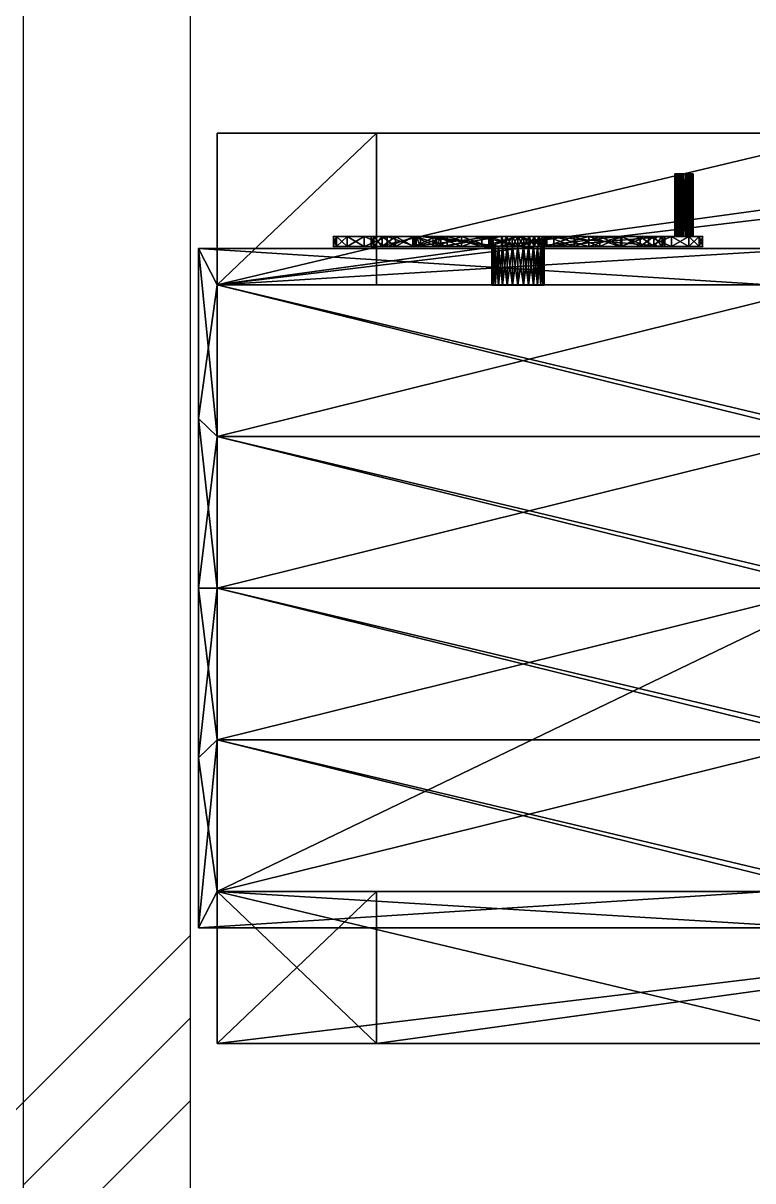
# Model space of a CAD drawing. Units: millimetres at full size, sheet at 1:50. Extents: x -9750 to 9750, y -6680 to 6675.
# Drawn here: x -3966 to -3529, y 3809 to 4502 of the extents above; entities that cross this region are included whole.
import ezdxf

# ---------------------------------------------------------------- set-up
doc = ezdxf.new("R2010")
doc.units = ezdxf.units.MM
doc.header["$LTSCALE"] = 50
doc.layers.add('0-6_壁', color=4, linetype='Continuous')
doc.layers.add('0-A_汎用オブジェクト（実装）', color=4, linetype='Continuous')

msp = doc.modelspace()

# ---------------------------------------------------------------- wipeouts: each hides what was drawn before it
msp.add_wipeout([(296.23, 5045.05), (-3865.77, 5045.05), (-3865.77, 3795.05), (-3865.77, 3795.05)])

# ---------------------------------------------------------------- next in the draw order: wipeouts: each hides what was drawn before it
msp.add_wipeout([(296.23, 5045.05), (-3865.77, 3795.05), (296.23, 3795.05), (296.23, 3795.05)])

# ---------------------------------------------------------------- next in the draw order: linework, layer by layer
at = {"layer": '0-A_汎用オブジェクト（実装）'}
for p, q in [((-3849.52, 4345.32), (-3849.52, 4436.15)), ((-3849.52, 4345.32), (-3849.52, 4436.15)), ((-3754.09, 4436.15), (-3849.52, 4436.15)), ((-3849.52, 4436.15), (-3754.09, 4436.15)), ((-3849.52, 4436.15), (-3849.52, 4345.32)), ((-3849.52, 4345.32), (-3849.52, 4436.15)), ((-3849.52, 4436.15), (-3849.52, 4345.32)), ((-3467.8, 4436.15), (-3754.09, 4436.15)), ((-3754.09, 4436.15), (-3467.8, 4436.15)), ((-3575.61, 4411.73), (-3575.19, 4411.73)), ((-3575.19, 4411.73), (-3575.61, 4411.73)), ((-3575.19, 4411.73), (-3575.61, 4411.73)), ((-3575.19, 4411.73), (-3572.19, 4411.73)), ((-3575.19, 4411.73), (-3573.99, 4411.73)), ((-3575.19, 4411.73), (-3567.93, 4411.73)), ((-3573.99, 4411.73), (-3575.19, 4411.73)), ((-3567.93, 4411.73), (-3575.19, 4411.73)), ((-3572.19, 4411.73), (-3575.19, 4411.73)), ((-3572.19, 4411.73), (-3575.19, 4411.73)), ((-3573.99, 4411.73), (-3572.19, 4411.73)), ((-3572.19, 4411.73), (-3573.99, 4411.73)), ((-3572.19, 4411.73), (-3567.93, 4411.73)), ((-3572.19, 4411.73), (-3564.92, 4411.73)), ((-3564.92, 4411.73), (-3572.19, 4411.73)), ((-3567.93, 4411.73), (-3572.19, 4411.73)), ((-3567.93, 4411.73), (-3566.12, 4411.73)), ((-3567.93, 4411.73), (-3564.92, 4411.73)), ((-3567.93, 4411.73), (-3564.92, 4411.73)), ((-3566.12, 4411.73), (-3567.93, 4411.73)), ((-3564.92, 4411.73), (-3567.93, 4411.73)), ((-3566.12, 4411.73), (-3564.92, 4411.73)), ((-3564.92, 4411.73), (-3566.12, 4411.73)), ((-3564.92, 4411.73), (-3564.5, 4411.73)), ((-3564.92, 4411.73), (-3564.5, 4411.73)), ((-3564.5, 4411.73), (-3564.92, 4411.73)), ((-3757.53, 4374.11), (-3780.18, 4374.11)), ((-3778.06, 4374.11), (-3750.86, 4374.11)), ((-3755.85, 4374.11), (-3778.06, 4374.11)), ((-3755.85, 4374.11), (-3778.06, 4374.11)), ((-3771.76, 4374.11), (-3742.74, 4374.11)), ((-3742.74, 4374.11), (-3771.76, 4374.11)), ((-3750.86, 4374.11), (-3771.76, 4374.11)), ((-3761.53, 4374.11), (-3731.79, 4374.11)), ((-3731.79, 4374.11), (-3761.53, 4374.11)), ((-3742.74, 4374.11), (-3761.53, 4374.11)), ((-3742.74, 4374.11), (-3761.53, 4374.11)), ((-3747.76, 4374.11), (-3718.44, 4374.11)), ((-3718.44, 4374.11), (-3747.76, 4374.11)), ((-3731.79, 4374.11), (-3747.76, 4374.11)), ((-3730.98, 4374.11), (-3747.76, 4374.11)), ((-3732.58, 4374.11), (-3681.94, 4374.11)), ((-3681.94, 4374.11), (-3732.58, 4374.11)), ((-3718.44, 4374.11), (-3731.79, 4374.11)), ((-3730.98, 4374.11), (-3703.21, 4374.11)), ((-3703.21, 4374.11), (-3730.98, 4374.11)), ((-3711.85, 4374.11), (-3730.98, 4374.11)), ((-3730.4, 4374.11), (-3679.27, 4374.11)), ((-3679.27, 4374.11), (-3730.4, 4374.11)), ((-3684.13, 4374.11), (-3720.47, 4374.11)), ((-3703.21, 4374.11), (-3718.44, 4374.11)), ((-3681.94, 4374.11), (-3718.28, 4374.11)), ((-3711.85, 4374.11), (-3686.68, 4374.11)), ((-3686.68, 4374.11), (-3711.85, 4374.11)), ((-3691.08, 4374.11), (-3711.85, 4374.11)), ((-3686.68, 4374.11), (-3703.21, 4374.11)), ((-3687.09, 4374.11), (-3685.76, 4374.11)), ((-3685.76, 4374.11), (-3687.09, 4374.11)), ((-3685.76, 4374.11), (-3687.09, 4374.11)), ((-3685.76, 4374.11), (-3676.23, 4374.11)), ((-3685.76, 4374.11), (-3662.74, 4374.11)), ((-3685.76, 4374.11), (-3681.94, 4374.11)), ((-3681.94, 4374.11), (-3685.76, 4374.11)), ((-3662.74, 4374.11), (-3685.76, 4374.11)), ((-3676.23, 4374.11), (-3685.76, 4374.11)), ((-3676.23, 4374.11), (-3685.76, 4374.11)), ((-3681.94, 4374.11), (-3676.23, 4374.11)), ((-3676.23, 4374.11), (-3681.94, 4374.11)), ((-3676.23, 4374.11), (-3669.48, 4374.11)), ((-3676.23, 4374.11), (-3662.74, 4374.11)), ((-3653.21, 4374.11), (-3676.23, 4374.11)), ((-3676.23, 4374.11), (-3653.21, 4374.11)), ((-3662.74, 4374.11), (-3676.23, 4374.11)), ((-3669.48, 4374.11), (-3647.89, 4374.11)), ((-3669.48, 4374.11), (-3662.74, 4374.11)), ((-3669.48, 4374.11), (-3647.89, 4374.11)), ((-3647.89, 4374.11), (-3669.48, 4374.11)), ((-3662.74, 4374.11), (-3657.02, 4374.11)), ((-3662.74, 4374.11), (-3653.21, 4374.11)), ((-3662.74, 4374.11), (-3653.21, 4374.11)), ((-3657.02, 4374.11), (-3662.74, 4374.11)), ((-3653.21, 4374.11), (-3662.74, 4374.11)), ((-3657.02, 4374.11), (-3653.21, 4374.11)), ((-3653.21, 4374.11), (-3657.02, 4374.11)), ((-3653.21, 4374.11), (-3651.87, 4374.11)), ((-3653.21, 4374.11), (-3651.87, 4374.11)), ((-3651.87, 4374.11), (-3653.21, 4374.11)), ((-3652.29, 4374.11), (-3635.76, 4374.11)), ((-3627.12, 4374.11), (-3652.29, 4374.11)), ((-3652.21, 4374.11), (-3581.44, 4374.11)), ((-3652.21, 4374.11), (-3581.44, 4374.11)), ((-3652.21, 4374.11), (-3581.44, 4374.11)), ((-3651.87, 4374.11), (-3581.44, 4374.11)), ((-3647.89, 4374.11), (-3627.12, 4374.11)), ((-3635.76, 4374.11), (-3620.52, 4374.11)), ((-3635.76, 4374.11), (-3607.98, 4374.11)), ((-3607.98, 4374.11), (-3635.76, 4374.11)), ((-3627.12, 4374.11), (-3607.98, 4374.11)), ((-3620.52, 4374.11), (-3607.18, 4374.11)), ((-3620.52, 4374.11), (-3591.2, 4374.11)), ((-3591.2, 4374.11), (-3620.52, 4374.11)), ((-3607.98, 4374.11), (-3591.2, 4374.11)), ((-3607.18, 4374.11), (-3591.2, 4374.11)), ((-3607.18, 4374.11), (-3577.44, 4374.11)), ((-3577.44, 4374.11), (-3607.18, 4374.11)), ((-3596.23, 4374.11), (-3577.44, 4374.11)), ((-3596.23, 4374.11), (-3577.44, 4374.11)), ((-3596.23, 4374.11), (-3567.21, 4374.11)), ((-3567.21, 4374.11), (-3596.23, 4374.11)), ((-3588.11, 4374.11), (-3567.21, 4374.11)), ((-3588.11, 4374.11), (-3567.21, 4374.11)), ((-3588.11, 4374.11), (-3560.91, 4374.11)), ((-3560.91, 4374.11), (-3588.11, 4374.11)), ((-3583.12, 4374.11), (-3560.91, 4374.11)), ((-3583.12, 4374.11), (-3560.91, 4374.11)), ((-3558.78, 4374.11), (-3583.12, 4374.11)), ((-3581.44, 4374.11), (-3558.78, 4374.11)), ((-3581.44, 4374.11), (-3581.44, 4368.15)), ((-3581.44, 4368.15), (-3581.44, 4374.11)), ((-3581.44, 4374.11), (-3581.44, 4368.15)), ((-3575.19, 4374.11), (-3575.61, 4374.11)), ((-3570.06, 4374.11), (-3575.61, 4374.11)), ((-3573.99, 4374.11), (-3575.61, 4374.11)), ((-3575.61, 4374.11), (-3575.19, 4374.11)), ((-3575.61, 4374.11), (-3573.99, 4374.11)), ((-3570.06, 4374.11), (-3575.61, 4374.11)), ((-3573.99, 4374.11), (-3575.19, 4374.11)), ((-3572.19, 4374.11), (-3573.99, 4374.11)), ((-3573.99, 4374.11), (-3572.19, 4374.11)), ((-3570.06, 4374.11), (-3572.19, 4374.11)), ((-3567.93, 4374.11), (-3570.06, 4374.11)), ((-3564.5, 4374.11), (-3570.06, 4374.11)), ((-3570.06, 4374.11), (-3567.93, 4374.11)), ((-3570.06, 4374.11), (-3566.12, 4374.11)), ((-3566.12, 4374.11), (-3567.93, 4374.11)), ((-3567.93, 4374.11), (-3566.12, 4374.11)), ((-3564.92, 4374.11), (-3566.12, 4374.11)), ((-3564.5, 4374.11), (-3566.12, 4374.11)), ((-3566.12, 4374.11), (-3564.5, 4374.11)), ((-3566.12, 4374.11), (-3564.92, 4374.11)), ((-3564.5, 4374.11), (-3564.92, 4374.11)), ((-3564.92, 4374.11), (-3564.5, 4374.11)), ((-3780.18, 4368.15), (-3757.53, 4368.15)), ((-3778.06, 4368.15), (-3755.85, 4368.15)), ((-3778.06, 4368.15), (-3755.85, 4368.15)), ((-3742.74, 4368.15), (-3771.76, 4368.15)), ((-3771.76, 4368.15), (-3742.74, 4368.15)), ((-3771.76, 4368.15), (-3750.86, 4368.15)), ((-3771.76, 4368.15), (-3750.86, 4368.15)), ((-3731.79, 4368.15), (-3761.53, 4368.15)), ((-3761.53, 4368.15), (-3731.79, 4368.15)), ((-3761.53, 4368.15), (-3742.74, 4368.15)), ((-3761.53, 4368.15), (-3742.74, 4368.15)), ((-3718.44, 4368.15), (-3747.76, 4368.15)), ((-3747.76, 4368.15), (-3718.44, 4368.15)), ((-3747.76, 4368.15), (-3731.79, 4368.15)), ((-3747.76, 4368.15), (-3730.98, 4368.15)), ((-3681.94, 4368.15), (-3732.58, 4368.15)), ((-3732.58, 4368.15), (-3681.94, 4368.15)), ((-3731.79, 4368.15), (-3718.44, 4368.15)), ((-3703.21, 4368.15), (-3730.98, 4368.15)), ((-3730.98, 4368.15), (-3703.21, 4368.15)), ((-3679.27, 4368.15), (-3730.4, 4368.15)), ((-3730.4, 4368.15), (-3679.27, 4368.15)), ((-3720.47, 4368.15), (-3684.13, 4368.15)), ((-3718.28, 4368.15), (-3681.94, 4368.15)), ((-3718.28, 4368.15), (-3681.94, 4368.15)), ((-3715.61, 4368.15), (-3679.27, 4368.15)), ((-3686.68, 4368.15), (-3711.85, 4368.15)), ((-3711.85, 4368.15), (-3686.68, 4368.15)), ((-3711.85, 4368.15), (-3691.08, 4368.15)), ((-3703.21, 4368.15), (-3686.68, 4368.15)), ((-3669.48, 4368.15), (-3691.08, 4368.15)), ((-3691.08, 4368.15), (-3669.48, 4368.15)), ((-3687.09, 4368.15), (-3685.14, 4368.15)), ((-3684.38, 4368.15), (-3686.76, 4368.15)), ((-3686.76, 4368.15), (-3684.38, 4368.15)), ((-3686.76, 4368.15), (-3684.99, 4368.15)), ((-3686.76, 4368.15), (-3684.99, 4368.15)), ((-3686.68, 4368.15), (-3669.48, 4368.15)), ((-3683.11, 4368.15), (-3685.76, 4368.15)), ((-3685.76, 4368.15), (-3683.11, 4368.15)), ((-3685.76, 4368.15), (-3684.38, 4368.15)), ((-3685.76, 4368.15), (-3684.13, 4368.15)), ((-3684.38, 4368.15), (-3683.11, 4368.15)), ((-3681.2, 4368.15), (-3684.13, 4368.15)), ((-3684.13, 4368.15), (-3681.2, 4368.15)), ((-3684.13, 4368.15), (-3681.94, 4368.15)), ((-3683.11, 4368.15), (-3681.2, 4368.15)), ((-3678.76, 4368.15), (-3681.94, 4368.15)), ((-3681.94, 4368.15), (-3678.76, 4368.15)), ((-3681.94, 4368.15), (-3679.27, 4368.15)), ((-3681.2, 4368.15), (-3678.76, 4368.15)), ((-3675.9, 4368.15), (-3679.27, 4368.15)), ((-3679.27, 4368.15), (-3675.9, 4368.15)), ((-3679.27, 4368.15), (-3676.23, 4368.15)), ((-3678.76, 4368.15), (-3675.9, 4368.15)), ((-3672.76, 4368.15), (-3676.23, 4368.15)), ((-3676.23, 4368.15), (-3672.76, 4368.15)), ((-3676.23, 4368.15), (-3672.92, 4368.15)), ((-3675.9, 4368.15), (-3672.76, 4368.15)), ((-3672.76, 4368.15), (-3669.48, 4368.15)), ((-3652.29, 4368.15), (-3669.48, 4368.15)), ((-3647.89, 4368.15), (-3669.48, 4368.15)), ((-3666.2, 4368.15), (-3669.48, 4368.15)), ((-3666.04, 4368.15), (-3669.48, 4368.15)), ((-3647.89, 4368.15), (-3669.48, 4368.15)), ((-3663.06, 4368.15), (-3666.2, 4368.15)), ((-3662.74, 4368.15), (-3666.2, 4368.15)), ((-3666.2, 4368.15), (-3662.74, 4368.15)), ((-3662.74, 4368.15), (-3666.04, 4368.15)), ((-3660.2, 4368.15), (-3663.06, 4368.15)), ((-3659.69, 4368.15), (-3663.06, 4368.15)), ((-3663.06, 4368.15), (-3659.69, 4368.15)), ((-3659.69, 4368.15), (-3662.74, 4368.15)), ((-3657.76, 4368.15), (-3660.2, 4368.15)), ((-3657.02, 4368.15), (-3660.2, 4368.15)), ((-3660.2, 4368.15), (-3657.02, 4368.15)), ((-3657.02, 4368.15), (-3659.69, 4368.15)), ((-3655.85, 4368.15), (-3657.76, 4368.15)), ((-3654.83, 4368.15), (-3657.76, 4368.15)), ((-3657.76, 4368.15), (-3654.83, 4368.15)), ((-3654.83, 4368.15), (-3657.02, 4368.15)), ((-3654.58, 4368.15), (-3655.85, 4368.15)), ((-3653.21, 4368.15), (-3655.85, 4368.15)), ((-3655.85, 4368.15), (-3653.21, 4368.15)), ((-3653.21, 4368.15), (-3654.83, 4368.15)), ((-3653.21, 4368.15), (-3654.58, 4368.15)), ((-3652.21, 4368.15), (-3654.58, 4368.15)), ((-3654.58, 4368.15), (-3652.21, 4368.15)), ((-3652.21, 4368.15), (-3653.97, 4368.15)), ((-3651.87, 4368.15), (-3653.97, 4368.15)), ((-3653.97, 4368.15), (-3651.87, 4368.15)), ((-3651.87, 4368.15), (-3653.83, 4368.15)), ((-3635.76, 4368.15), (-3652.29, 4368.15)), ((-3627.12, 4368.15), (-3652.29, 4368.15)), ((-3652.29, 4368.15), (-3627.12, 4368.15)), ((-3581.44, 4368.15), (-3652.21, 4368.15)), ((-3581.44, 4368.15), (-3652.21, 4368.15)), ((-3652.21, 4368.15), (-3581.44, 4368.15)), ((-3627.12, 4368.15), (-3647.89, 4368.15)), ((-3620.52, 4368.15), (-3635.76, 4368.15)), ((-3607.98, 4368.15), (-3635.76, 4368.15)), ((-3635.76, 4368.15), (-3607.98, 4368.15)), ((-3607.98, 4368.15), (-3627.12, 4368.15)), ((-3607.18, 4368.15), (-3620.52, 4368.15)), ((-3591.2, 4368.15), (-3620.52, 4368.15)), ((-3620.52, 4368.15), (-3591.2, 4368.15)), ((-3591.2, 4368.15), (-3607.98, 4368.15)), ((-3591.2, 4368.15), (-3607.18, 4368.15)), ((-3577.44, 4368.15), (-3607.18, 4368.15)), ((-3607.18, 4368.15), (-3577.44, 4368.15)), ((-3577.44, 4368.15), (-3596.23, 4368.15)), ((-3577.44, 4368.15), (-3596.23, 4368.15)), ((-3567.21, 4368.15), (-3596.23, 4368.15)), ((-3596.23, 4368.15), (-3567.21, 4368.15)), ((-3567.21, 4368.15), (-3588.11, 4368.15)), ((-3567.21, 4368.15), (-3588.11, 4368.15)), ((-3560.91, 4368.15), (-3588.11, 4368.15)), ((-3588.11, 4368.15), (-3560.91, 4368.15)), ((-3560.91, 4368.15), (-3583.12, 4368.15)), ((-3560.91, 4368.15), (-3583.12, 4368.15)), ((-3583.12, 4368.15), (-3558.78, 4368.15)), ((-3558.78, 4368.15), (-3581.44, 4368.15)), ((-3754.09, 4345.32), (-3849.52, 4345.32)), ((-3849.52, 4345.32), (-3095.29, 4345.32)), ((-3849.52, 4345.32), (-3095.29, 4345.32)), ((-3849.52, 4345.32), (-3095.29, 4345.32)), ((-3849.52, 4345.32), (-3095.29, 4345.32)), ((-3849.52, 4345.32), (-3519.4, 4345.32)), ((-3519.4, 4345.32), (-3849.52, 4345.32)), ((-3519.4, 4345.32), (-3849.52, 4345.32)), ((-3849.52, 4345.32), (-3095.29, 4345.32)), ((-3849.52, 4345.32), (-3095.29, 4345.32)), ((-3849.52, 3981.99), (-3849.52, 4345.32)), ((-3849.52, 3981.99), (-3849.52, 4345.32)), ((-3684.38, 4345.06), (-3685.14, 4345.06)), ((-3681.2, 4345.06), (-3685.14, 4345.06)), ((-3685.14, 4345.06), (-3684.38, 4345.06)), ((-3685.14, 4345.06), (-3681.2, 4345.06)), ((-3685.14, 4345.06), (-3669.48, 4345.06)), ((-3669.48, 4345.06), (-3685.14, 4345.06)), ((-3681.2, 4345.06), (-3684.38, 4345.06)), ((-3684.38, 4345.06), (-3681.2, 4345.06)), ((-3675.9, 4345.06), (-3681.2, 4345.06)), ((-3669.48, 4345.06), (-3681.2, 4345.06)), ((-3681.2, 4345.06), (-3675.9, 4345.06)), ((-3681.2, 4345.06), (-3669.48, 4345.06)), ((-3669.48, 4345.06), (-3675.9, 4345.06)), ((-3663.06, 4345.06), (-3669.48, 4345.06)), ((-3657.76, 4345.06), (-3669.48, 4345.06)), ((-3669.48, 4345.06), (-3653.83, 4345.06)), ((-3669.48, 4345.06), (-3663.06, 4345.06)), ((-3669.48, 4345.06), (-3657.76, 4345.06)), ((-3657.76, 4345.06), (-3663.06, 4345.06)), ((-3663.06, 4345.06), (-3657.76, 4345.06)), ((-3654.58, 4345.06), (-3657.76, 4345.06)), ((-3653.83, 4345.06), (-3657.76, 4345.06)), ((-3657.76, 4345.06), (-3654.58, 4345.06)), ((-3657.76, 4345.06), (-3653.83, 4345.06)), ((-3653.83, 4345.06), (-3654.58, 4345.06)), ((-3654.58, 4345.06), (-3653.83, 4345.06)), ((-3860.77, 4163.65), (-3860.77, 4061.99)), ((-3860.77, 4061.99), (-3860.77, 4163.65)), ((-3849.52, 4072.82), (-3849.52, 4163.65)), ((-3849.52, 4163.65), (-3849.52, 4072.82)), ((-3849.52, 4072.82), (-3849.52, 4163.65)), ((-3849.52, 4163.65), (-3849.52, 4072.82)), ((-3849.52, 4072.82), (-3849.52, 3981.99)), ((-3849.52, 3891.15), (-3849.52, 3981.99)), ((-3849.52, 3981.99), (-3849.52, 3891.15)), ((-3849.52, 3981.99), (-3754.09, 3981.99)), ((-3095.29, 3981.99), (-3849.52, 3981.99)), ((-3849.52, 3891.15), (-3849.52, 3981.99)), ((-3849.52, 3981.99), (-3095.29, 3981.99)), ((-3849.52, 3981.99), (-3849.52, 3891.15)), ((-3095.29, 3981.99), (-3849.52, 3981.99)), ((-3095.29, 3981.99), (-3849.52, 3981.99)), ((-3849.52, 3981.99), (-3519.4, 3981.99)), ((-3519.4, 3981.99), (-3849.52, 3981.99)), ((-3519.4, 3981.99), (-3849.52, 3981.99)), ((-3849.52, 3981.99), (-3519.4, 3981.99)), ((-3095.29, 3981.99), (-3849.52, 3981.99)), ((-3095.29, 3981.99), (-3849.52, 3981.99)), ((-3849.52, 3981.99), (-3095.29, 3981.99)), ((-3754.09, 3981.99), (-3754.09, 3891.15))]:
    msp.add_line(p, q, dxfattribs=at)
for points in [[(-3754.09, 4436.15), (-3849.52, 4436.15), (-3849.52, 4345.32)], [(-3754.09, 4436.15), (-3849.52, 4345.32), (-3754.09, 4345.32)], [(-3467.8, 4436.15), (-3849.52, 4345.32), (-3095.29, 4345.32)], [(-3849.52, 4345.32), (-3095.29, 4436.15), (-3188.42, 4436.15)], [(-3849.52, 4345.32), (-3095.29, 4345.32), (-3095.29, 4436.15)], [(-3849.52, 4345.32), (-3188.42, 4436.15), (-3467.8, 4436.15)], [(-3754.09, 4436.15), (-3849.52, 4436.15), (-3849.52, 4345.32)], [(-3467.8, 4436.15), (-3754.09, 4436.15), (-3849.52, 4345.32)], [(-3575.51, 4374.11), (-3575.61, 4411.73), (-3575.61, 4374.11)], [(-3575.51, 4374.11), (-3575.51, 4411.73), (-3575.61, 4411.73)], [(-3575.61, 4374.11), (-3575.51, 4374.11), (-3575.51, 4411.73)], [(-3575.61, 4374.11), (-3575.51, 4411.73), (-3575.61, 4411.73)], [(-3575.19, 4374.11), (-3575.51, 4411.73), (-3575.51, 4374.11)], [(-3575.19, 4374.11), (-3575.19, 4411.73), (-3575.51, 4411.73)], [(-3575.51, 4374.11), (-3575.19, 4374.11), (-3575.19, 4411.73), (-3575.51, 4374.11), (-3575.19, 4411.73), (-3575.51, 4411.73)], [(-3574.68, 4374.11), (-3575.19, 4411.73), (-3575.19, 4374.11)], [(-3574.68, 4374.11), (-3574.68, 4411.73), (-3575.19, 4411.73)], [(-3575.19, 4374.11), (-3574.68, 4411.73), (-3575.19, 4411.73)], [(-3575.19, 4374.11), (-3574.68, 4374.11), (-3574.68, 4411.73)], [(-3573.99, 4374.11), (-3573.99, 4411.73), (-3574.68, 4411.73), (-3573.99, 4374.11), (-3574.68, 4411.73), (-3574.68, 4374.11)], [(-3574.68, 4374.11), (-3573.99, 4411.73), (-3574.68, 4411.73)], [(-3574.68, 4374.11), (-3573.99, 4374.11), (-3573.99, 4411.73)], [(-3573.15, 4374.11), (-3573.99, 4411.73), (-3573.99, 4374.11)], [(-3573.15, 4374.11), (-3573.15, 4411.73), (-3573.99, 4411.73)], [(-3572.19, 4374.11), (-3573.15, 4411.73), (-3573.15, 4374.11)], [(-3572.19, 4374.11), (-3572.19, 4411.73), (-3573.15, 4411.73)], [(-3573.15, 4374.11), (-3572.19, 4411.73), (-3573.15, 4411.73)], [(-3573.15, 4374.11), (-3572.19, 4374.11), (-3572.19, 4411.73)], [(-3571.14, 4374.11), (-3572.19, 4411.73), (-3572.19, 4374.11)], [(-3571.14, 4374.11), (-3571.14, 4411.73), (-3572.19, 4411.73)], [(-3572.19, 4374.11), (-3571.14, 4411.73), (-3572.19, 4411.73)], [(-3572.19, 4374.11), (-3571.14, 4374.11), (-3571.14, 4411.73)], [(-3570.06, 4374.11), (-3570.06, 4411.73), (-3571.14, 4411.73)], [(-3570.06, 4374.11), (-3571.14, 4411.73), (-3571.14, 4374.11)], [(-3571.14, 4374.11), (-3570.06, 4411.73), (-3571.14, 4411.73), (-3571.14, 4374.11), (-3570.06, 4374.11), (-3570.06, 4411.73)], [(-3568.97, 4374.11), (-3570.06, 4411.73), (-3570.06, 4374.11)], [(-3568.97, 4374.11), (-3568.97, 4411.73), (-3570.06, 4411.73)], [(-3570.06, 4374.11), (-3568.97, 4411.73), (-3570.06, 4411.73)], [(-3567.93, 4374.11), (-3568.97, 4411.73), (-3568.97, 4374.11)], [(-3567.93, 4374.11), (-3567.93, 4411.73), (-3568.97, 4411.73)], [(-3568.97, 4374.11), (-3567.93, 4411.73), (-3568.97, 4411.73), (-3568.97, 4374.11), (-3567.93, 4374.11), (-3567.93, 4411.73)], [(-3566.97, 4374.11), (-3566.97, 4411.73), (-3567.93, 4411.73)], [(-3566.97, 4374.11), (-3567.93, 4411.73), (-3567.93, 4374.11)], [(-3567.93, 4374.11), (-3566.97, 4411.73), (-3567.93, 4411.73)], [(-3567.93, 4374.11), (-3566.97, 4374.11), (-3566.97, 4411.73)], [(-3566.12, 4374.11), (-3566.12, 4411.73), (-3566.97, 4411.73)], [(-3566.12, 4374.11), (-3566.97, 4411.73), (-3566.97, 4374.11)], [(-3566.97, 4374.11), (-3566.12, 4374.11), (-3566.12, 4411.73), (-3566.97, 4374.11), (-3566.12, 4411.73), (-3566.97, 4411.73)], [(-3565.43, 4374.11), (-3566.12, 4411.73), (-3566.12, 4374.11)], [(-3565.43, 4374.11), (-3565.43, 4411.73), (-3566.12, 4411.73)], [(-3566.12, 4374.11), (-3565.43, 4374.11), (-3565.43, 4411.73)], [(-3566.12, 4374.11), (-3565.43, 4411.73), (-3566.12, 4411.73)], [(-3564.92, 4374.11), (-3565.43, 4411.73), (-3565.43, 4374.11)], [(-3564.92, 4374.11), (-3564.92, 4411.73), (-3565.43, 4411.73)], [(-3565.43, 4374.11), (-3564.92, 4374.11), (-3564.92, 4411.73)], [(-3565.43, 4374.11), (-3564.92, 4411.73), (-3565.43, 4411.73)], [(-3564.61, 4374.11), (-3564.92, 4411.73), (-3564.92, 4374.11)], [(-3564.61, 4374.11), (-3564.61, 4411.73), (-3564.92, 4411.73)], [(-3564.92, 4374.11), (-3564.61, 4374.11), (-3564.61, 4411.73), (-3564.92, 4374.11), (-3564.61, 4411.73), (-3564.92, 4411.73)], [(-3564.5, 4374.11), (-3564.5, 4411.73), (-3564.61, 4411.73)], [(-3564.5, 4374.11), (-3564.61, 4411.73), (-3564.61, 4374.11)], [(-3564.61, 4374.11), (-3564.5, 4374.11), (-3564.5, 4411.73)], [(-3564.61, 4374.11), (-3564.5, 4411.73), (-3564.61, 4411.73)], [(-3780.18, 4374.11), (-3778.06, 4368.15), (-3778.06, 4374.11)], [(-3780.18, 4374.11), (-3780.18, 4368.15), (-3778.06, 4368.15)], [(-3778.06, 4374.11), (-3780.18, 4374.11), (-3780.18, 4368.15)], [(-3778.06, 4374.11), (-3780.18, 4368.15), (-3778.06, 4368.15)], [(-3778.06, 4374.11), (-3771.76, 4368.15), (-3771.76, 4374.11)], [(-3778.06, 4374.11), (-3778.06, 4368.15), (-3771.76, 4368.15)], [(-3750.86, 4374.11), (-3778.06, 4374.11), (-3755.85, 4374.11), (-3750.86, 4374.11), (-3755.85, 4374.11), (-3755.85, 4368.15)], [(-3771.76, 4374.11), (-3761.53, 4368.15), (-3761.53, 4374.11)], [(-3771.76, 4374.11), (-3771.76, 4368.15), (-3761.53, 4368.15)], [(-3761.53, 4374.11), (-3771.76, 4374.11), (-3771.76, 4368.15)], [(-3761.53, 4374.11), (-3771.76, 4368.15), (-3761.53, 4368.15)], [(-3761.53, 4374.11), (-3761.53, 4368.15), (-3747.76, 4368.15)], [(-3761.53, 4374.11), (-3747.76, 4368.15), (-3747.76, 4374.11)], [(-3747.76, 4374.11), (-3761.53, 4368.15), (-3747.76, 4368.15)], [(-3747.76, 4374.11), (-3761.53, 4374.11), (-3761.53, 4368.15)], [(-3755.85, 4374.11), (-3757.53, 4374.11), (-3757.53, 4368.15)], [(-3755.85, 4374.11), (-3757.53, 4368.15), (-3755.85, 4368.15)], [(-3757.53, 4374.11), (-3755.85, 4368.15), (-3755.85, 4374.11)], [(-3757.53, 4374.11), (-3757.53, 4368.15), (-3755.85, 4368.15)], [(-3750.86, 4374.11), (-3755.85, 4368.15), (-3750.86, 4368.15)], [(-3755.85, 4374.11), (-3755.85, 4368.15), (-3750.86, 4368.15), (-3755.85, 4374.11), (-3750.86, 4368.15), (-3750.86, 4374.11)], [(-3742.74, 4374.11), (-3750.86, 4368.15), (-3742.74, 4368.15)], [(-3742.74, 4374.11), (-3750.86, 4374.11), (-3750.86, 4368.15)], [(-3750.86, 4374.11), (-3742.74, 4368.15), (-3742.74, 4374.11), (-3750.86, 4374.11), (-3750.86, 4368.15), (-3742.74, 4368.15)], [(-3747.76, 4374.11), (-3730.98, 4368.15), (-3730.98, 4374.11)], [(-3747.76, 4374.11), (-3747.76, 4368.15), (-3730.98, 4368.15)], [(-3730.98, 4374.11), (-3747.76, 4368.15), (-3730.98, 4368.15)], [(-3730.98, 4374.11), (-3747.76, 4374.11), (-3747.76, 4368.15)], [(-3731.79, 4374.11), (-3742.74, 4368.15), (-3731.79, 4368.15)], [(-3731.79, 4374.11), (-3742.74, 4374.11), (-3742.74, 4368.15)], [(-3742.74, 4374.11), (-3742.74, 4368.15), (-3731.79, 4368.15)], [(-3742.74, 4374.11), (-3731.79, 4368.15), (-3731.79, 4374.11)], [(-3732.58, 4374.11), (-3730.4, 4368.15), (-3730.4, 4374.11)], [(-3732.58, 4374.11), (-3732.58, 4368.15), (-3730.4, 4368.15)], [(-3684.13, 4374.11), (-3732.58, 4368.15), (-3684.13, 4368.15)], [(-3684.13, 4374.11), (-3732.58, 4374.11), (-3732.58, 4368.15)], [(-3718.44, 4374.11), (-3731.79, 4368.15), (-3718.44, 4368.15)], [(-3718.44, 4374.11), (-3731.79, 4374.11), (-3731.79, 4368.15)], [(-3731.79, 4374.11), (-3718.44, 4368.15), (-3718.44, 4374.11)], [(-3731.79, 4374.11), (-3731.79, 4368.15), (-3718.44, 4368.15)], [(-3730.98, 4374.11), (-3730.98, 4368.15), (-3711.85, 4368.15)], [(-3730.98, 4374.11), (-3711.85, 4368.15), (-3711.85, 4374.11)], [(-3711.85, 4374.11), (-3730.98, 4374.11), (-3730.98, 4368.15)], [(-3711.85, 4374.11), (-3730.98, 4368.15), (-3711.85, 4368.15)], [(-3730.4, 4374.11), (-3730.4, 4368.15), (-3727.73, 4368.15), (-3730.4, 4374.11), (-3727.73, 4368.15), (-3727.73, 4374.11)], [(-3727.73, 4374.11), (-3679.27, 4368.15), (-3679.27, 4374.11)], [(-3727.73, 4374.11), (-3727.73, 4368.15), (-3679.27, 4368.15)], [(-3720.47, 4374.11), (-3684.13, 4368.15), (-3684.13, 4374.11)], [(-3720.47, 4374.11), (-3720.47, 4368.15), (-3684.13, 4368.15)], [(-3718.28, 4374.11), (-3720.47, 4374.11), (-3720.47, 4368.15)], [(-3703.21, 4374.11), (-3718.44, 4374.11), (-3718.44, 4368.15)], [(-3703.21, 4374.11), (-3718.44, 4368.15), (-3703.21, 4368.15)], [(-3718.44, 4374.11), (-3703.21, 4368.15), (-3703.21, 4374.11)], [(-3718.44, 4374.11), (-3718.44, 4368.15), (-3703.21, 4368.15)], [(-3679.27, 4374.11), (-3715.61, 4368.15), (-3679.27, 4368.15)], [(-3711.85, 4374.11), (-3711.85, 4368.15), (-3691.08, 4368.15)], [(-3711.85, 4374.11), (-3691.08, 4368.15), (-3691.08, 4374.11)], [(-3691.08, 4374.11), (-3711.85, 4374.11), (-3711.85, 4368.15)], [(-3691.08, 4374.11), (-3711.85, 4368.15), (-3691.08, 4368.15)], [(-3686.68, 4374.11), (-3703.21, 4374.11), (-3703.21, 4368.15), (-3686.68, 4374.11), (-3703.21, 4368.15), (-3686.68, 4368.15)], [(-3703.21, 4374.11), (-3703.21, 4368.15), (-3686.68, 4368.15), (-3703.21, 4374.11), (-3686.68, 4368.15), (-3686.68, 4374.11)], [(-3691.08, 4374.11), (-3669.48, 4368.15), (-3669.48, 4374.11)], [(-3691.08, 4374.11), (-3691.08, 4368.15), (-3669.48, 4368.15)], [(-3669.48, 4374.11), (-3691.08, 4374.11), (-3691.08, 4368.15)], [(-3669.48, 4374.11), (-3691.08, 4368.15), (-3669.48, 4368.15)], [(-3687.09, 4374.11), (-3687.09, 4368.15), (-3686.76, 4368.15), (-3687.09, 4374.11), (-3686.76, 4368.15), (-3686.76, 4374.11)], [(-3686.76, 4374.11), (-3687.09, 4368.15), (-3686.76, 4368.15)], [(-3686.76, 4374.11), (-3687.09, 4374.11), (-3687.09, 4368.15)], [(-3686.76, 4374.11), (-3685.76, 4368.15), (-3685.76, 4374.11)], [(-3686.76, 4374.11), (-3686.76, 4368.15), (-3685.76, 4368.15)], [(-3685.76, 4374.11), (-3686.76, 4374.11), (-3686.76, 4368.15)], [(-3685.76, 4374.11), (-3686.76, 4368.15), (-3685.76, 4368.15)], [(-3669.48, 4374.11), (-3686.68, 4374.11), (-3686.68, 4368.15)], [(-3686.68, 4374.11), (-3686.68, 4368.15), (-3669.48, 4368.15), (-3686.68, 4374.11), (-3669.48, 4368.15), (-3669.48, 4374.11)], [(-3685.76, 4374.11), (-3685.76, 4368.15), (-3684.13, 4368.15)], [(-3685.76, 4374.11), (-3684.13, 4368.15), (-3684.13, 4374.11)], [(-3684.13, 4374.11), (-3685.76, 4368.15), (-3684.13, 4368.15)], [(-3684.13, 4374.11), (-3685.76, 4374.11), (-3685.76, 4368.15)], [(-3679.27, 4374.11), (-3679.27, 4368.15), (-3676.23, 4368.15)], [(-3679.27, 4374.11), (-3676.23, 4368.15), (-3676.23, 4374.11)], [(-3676.23, 4374.11), (-3679.27, 4374.11), (-3679.27, 4368.15), (-3676.23, 4374.11), (-3679.27, 4368.15), (-3676.23, 4368.15)], [(-3676.23, 4374.11), (-3676.23, 4368.15), (-3672.92, 4368.15)], [(-3676.23, 4374.11), (-3672.92, 4368.15), (-3672.92, 4374.11)], [(-3672.92, 4374.11), (-3676.23, 4374.11), (-3676.23, 4368.15)], [(-3672.92, 4374.11), (-3676.23, 4368.15), (-3672.92, 4368.15)], [(-3672.92, 4374.11), (-3672.92, 4368.15), (-3669.48, 4368.15), (-3672.92, 4374.11), (-3669.48, 4368.15), (-3669.48, 4374.11)], [(-3669.48, 4374.11), (-3669.48, 4368.15), (-3647.89, 4368.15), (-3669.48, 4374.11), (-3647.89, 4368.15), (-3647.89, 4374.11)], [(-3652.29, 4374.11), (-3669.48, 4374.11), (-3669.48, 4368.15)], [(-3652.29, 4374.11), (-3669.48, 4368.15), (-3652.29, 4368.15)], [(-3669.48, 4374.11), (-3666.04, 4368.15), (-3666.04, 4374.11)], [(-3669.48, 4374.11), (-3669.48, 4368.15), (-3666.04, 4368.15)], [(-3666.04, 4374.11), (-3669.48, 4374.11), (-3669.48, 4368.15)], [(-3666.04, 4374.11), (-3669.48, 4368.15), (-3666.04, 4368.15)], [(-3669.48, 4374.11), (-3669.48, 4368.15), (-3652.29, 4368.15)], [(-3669.48, 4374.11), (-3652.29, 4368.15), (-3652.29, 4374.11)], [(-3647.89, 4374.11), (-3669.48, 4374.11), (-3669.48, 4368.15), (-3647.89, 4374.11), (-3669.48, 4368.15), (-3647.89, 4368.15)], [(-3666.04, 4374.11), (-3666.04, 4368.15), (-3662.74, 4368.15)], [(-3666.04, 4374.11), (-3662.74, 4368.15), (-3662.74, 4374.11)], [(-3662.74, 4374.11), (-3666.04, 4374.11), (-3666.04, 4368.15)], [(-3662.74, 4374.11), (-3666.04, 4368.15), (-3662.74, 4368.15)], [(-3662.74, 4374.11), (-3659.69, 4368.15), (-3659.69, 4374.11)], [(-3662.74, 4374.11), (-3662.74, 4368.15), (-3659.69, 4368.15)], [(-3659.69, 4374.11), (-3662.74, 4368.15), (-3659.69, 4368.15)], [(-3659.69, 4374.11), (-3662.74, 4374.11), (-3662.74, 4368.15)], [(-3659.69, 4374.11), (-3659.69, 4368.15), (-3657.02, 4368.15)], [(-3659.69, 4374.11), (-3657.02, 4368.15), (-3657.02, 4374.11)], [(-3657.02, 4374.11), (-3659.69, 4368.15), (-3657.02, 4368.15)], [(-3657.02, 4374.11), (-3659.69, 4374.11), (-3659.69, 4368.15)], [(-3657.02, 4374.11), (-3654.83, 4368.15), (-3654.83, 4374.11)], [(-3657.02, 4374.11), (-3657.02, 4368.15), (-3654.83, 4368.15)], [(-3654.83, 4374.11), (-3657.02, 4368.15), (-3654.83, 4368.15)], [(-3654.83, 4374.11), (-3657.02, 4374.11), (-3657.02, 4368.15)], [(-3654.83, 4374.11), (-3654.83, 4368.15), (-3653.21, 4368.15)], [(-3654.83, 4374.11), (-3653.21, 4368.15), (-3653.21, 4374.11)], [(-3653.21, 4374.11), (-3654.83, 4374.11), (-3654.83, 4368.15)], [(-3653.21, 4374.11), (-3654.83, 4368.15), (-3653.21, 4368.15)], [(-3653.21, 4374.11), (-3653.21, 4368.15), (-3652.21, 4368.15), (-3653.21, 4374.11), (-3652.21, 4368.15), (-3652.21, 4374.11)], [(-3652.21, 4374.11), (-3653.21, 4368.15), (-3652.21, 4368.15)], [(-3652.21, 4374.11), (-3653.21, 4374.11), (-3653.21, 4368.15)], [(-3635.76, 4374.11), (-3652.29, 4374.11), (-3652.29, 4368.15)], [(-3635.76, 4374.11), (-3652.29, 4368.15), (-3635.76, 4368.15)], [(-3652.29, 4374.11), (-3635.76, 4368.15), (-3635.76, 4374.11)], [(-3652.29, 4374.11), (-3652.29, 4368.15), (-3635.76, 4368.15)], [(-3652.21, 4374.11), (-3581.44, 4368.15), (-3581.44, 4374.11), (-3652.21, 4374.11), (-3652.21, 4368.15), (-3581.44, 4368.15)], [(-3581.44, 4374.11), (-3652.21, 4374.11), (-3652.21, 4368.15)], [(-3581.44, 4374.11), (-3652.21, 4368.15), (-3581.44, 4368.15)], [(-3647.89, 4374.11), (-3647.89, 4368.15), (-3627.12, 4368.15)], [(-3647.89, 4374.11), (-3627.12, 4368.15), (-3627.12, 4374.11)], [(-3627.12, 4374.11), (-3647.89, 4368.15), (-3627.12, 4368.15)], [(-3620.52, 4374.11), (-3635.76, 4374.11), (-3635.76, 4368.15)], [(-3620.52, 4374.11), (-3635.76, 4368.15), (-3620.52, 4368.15)], [(-3635.76, 4374.11), (-3620.52, 4368.15), (-3620.52, 4374.11)], [(-3635.76, 4374.11), (-3635.76, 4368.15), (-3620.52, 4368.15)], [(-3627.12, 4374.11), (-3607.98, 4368.15), (-3607.98, 4374.11)], [(-3627.12, 4374.11), (-3627.12, 4368.15), (-3607.98, 4368.15)], [(-3607.98, 4374.11), (-3627.12, 4374.11), (-3627.12, 4368.15)], [(-3607.98, 4374.11), (-3627.12, 4368.15), (-3607.98, 4368.15)], [(-3607.18, 4374.11), (-3620.52, 4368.15), (-3607.18, 4368.15)], [(-3607.18, 4374.11), (-3620.52, 4374.11), (-3620.52, 4368.15)], [(-3620.52, 4374.11), (-3607.18, 4368.15), (-3607.18, 4374.11)], [(-3620.52, 4374.11), (-3620.52, 4368.15), (-3607.18, 4368.15)], [(-3607.98, 4374.11), (-3591.2, 4368.15), (-3591.2, 4374.11), (-3607.98, 4374.11), (-3607.98, 4368.15), (-3591.2, 4368.15)], [(-3591.2, 4374.11), (-3607.98, 4374.11), (-3607.98, 4368.15)], [(-3591.2, 4374.11), (-3607.98, 4368.15), (-3591.2, 4368.15)], [(-3596.23, 4374.11), (-3607.18, 4374.11), (-3607.18, 4368.15)], [(-3596.23, 4374.11), (-3607.18, 4368.15), (-3596.23, 4368.15)], [(-3607.18, 4374.11), (-3607.18, 4368.15), (-3596.23, 4368.15)], [(-3607.18, 4374.11), (-3596.23, 4368.15), (-3596.23, 4374.11)], [(-3588.11, 4374.11), (-3596.23, 4368.15), (-3588.11, 4368.15)], [(-3588.11, 4374.11), (-3596.23, 4374.11), (-3596.23, 4368.15)], [(-3596.23, 4374.11), (-3588.11, 4368.15), (-3588.11, 4374.11)], [(-3596.23, 4374.11), (-3596.23, 4368.15), (-3588.11, 4368.15)], [(-3591.2, 4374.11), (-3577.44, 4368.15), (-3577.44, 4374.11)], [(-3591.2, 4374.11), (-3591.2, 4368.15), (-3577.44, 4368.15)], [(-3577.44, 4374.11), (-3591.2, 4368.15), (-3577.44, 4368.15)], [(-3577.44, 4374.11), (-3591.2, 4374.11), (-3591.2, 4368.15)], [(-3583.12, 4374.11), (-3588.11, 4368.15), (-3583.12, 4368.15)], [(-3583.12, 4374.11), (-3588.11, 4374.11), (-3588.11, 4368.15)], [(-3588.11, 4374.11), (-3583.12, 4368.15), (-3583.12, 4374.11)], [(-3588.11, 4374.11), (-3588.11, 4368.15), (-3583.12, 4368.15)], [(-3581.44, 4374.11), (-3583.12, 4374.11), (-3583.12, 4368.15)], [(-3581.44, 4374.11), (-3583.12, 4368.15), (-3581.44, 4368.15)], [(-3583.12, 4374.11), (-3558.78, 4374.11), (-3581.44, 4374.11)], [(-3583.12, 4374.11), (-3581.44, 4368.15), (-3581.44, 4374.11)], [(-3583.12, 4374.11), (-3583.12, 4368.15), (-3581.44, 4368.15)], [(-3577.44, 4374.11), (-3567.21, 4368.15), (-3567.21, 4374.11)], [(-3577.44, 4374.11), (-3577.44, 4368.15), (-3567.21, 4368.15)], [(-3567.21, 4374.11), (-3577.44, 4374.11), (-3577.44, 4368.15)], [(-3567.21, 4374.11), (-3577.44, 4368.15), (-3567.21, 4368.15)], [(-3567.21, 4374.11), (-3560.91, 4368.15), (-3560.91, 4374.11)], [(-3567.21, 4374.11), (-3567.21, 4368.15), (-3560.91, 4368.15)], [(-3560.91, 4374.11), (-3567.21, 4368.15), (-3560.91, 4368.15)], [(-3560.91, 4374.11), (-3567.21, 4374.11), (-3567.21, 4368.15)], [(-3560.91, 4374.11), (-3560.91, 4368.15), (-3558.78, 4368.15)], [(-3560.91, 4374.11), (-3558.78, 4368.15), (-3558.78, 4374.11)], [(-3558.78, 4374.11), (-3560.91, 4374.11), (-3560.91, 4368.15)], [(-3558.78, 4374.11), (-3560.91, 4368.15), (-3558.78, 4368.15)], [(-3849.52, 4345.32), (-3860.77, 4366.98), (-3860.77, 4265.32)], [(-3519.4, 4345.32), (-3491.29, 4366.98), (-3860.77, 4366.98), (-3519.4, 4345.32), (-3860.77, 4366.98), (-3849.52, 4345.32)], [(-3849.52, 4345.32), (-3860.77, 4366.98), (-3860.77, 4265.32)], [(-3849.52, 4254.49), (-3860.77, 4366.98), (-3860.77, 4265.32)], [(-3849.52, 4254.49), (-3849.52, 4345.32), (-3860.77, 4366.98)], [(-3849.52, 4345.32), (-3491.29, 4366.98), (-3860.77, 4366.98)], [(-3849.52, 4345.32), (-3519.4, 4345.32), (-3491.29, 4366.98)], [(-3750.86, 4368.15), (-3771.76, 4368.15), (-3778.06, 4368.15)], [(-3750.86, 4368.15), (-3778.06, 4368.15), (-3755.85, 4368.15)], [(-3718.44, 4368.15), (-3711.85, 4368.15), (-3730.98, 4368.15)], [(-3718.44, 4368.15), (-3703.21, 4368.15), (-3711.85, 4368.15)], [(-3685.14, 4368.15), (-3684.99, 4345.06), (-3684.99, 4368.15), (-3685.14, 4368.15), (-3685.14, 4345.06), (-3684.99, 4345.06)], [(-3684.99, 4368.15), (-3685.14, 4368.15), (-3685.14, 4345.06)], [(-3684.99, 4368.15), (-3685.14, 4345.06), (-3684.99, 4345.06)], [(-3684.99, 4368.15), (-3684.38, 4345.06), (-3684.38, 4368.15)], [(-3684.99, 4368.15), (-3684.99, 4345.06), (-3684.38, 4345.06)], [(-3684.38, 4368.15), (-3684.99, 4345.06), (-3684.38, 4345.06)], [(-3684.38, 4368.15), (-3684.99, 4368.15), (-3684.99, 4345.06)], [(-3684.38, 4368.15), (-3683.11, 4345.06), (-3683.11, 4368.15)], [(-3684.38, 4368.15), (-3684.38, 4345.06), (-3683.11, 4345.06)], [(-3683.11, 4368.15), (-3684.38, 4368.15), (-3684.38, 4345.06)], [(-3683.11, 4368.15), (-3684.38, 4345.06), (-3683.11, 4345.06)], [(-3683.11, 4368.15), (-3683.11, 4345.06), (-3681.2, 4345.06)], [(-3683.11, 4368.15), (-3681.2, 4345.06), (-3681.2, 4368.15)], [(-3681.2, 4368.15), (-3683.11, 4345.06), (-3681.2, 4345.06)], [(-3681.2, 4368.15), (-3683.11, 4368.15), (-3683.11, 4345.06)], [(-3681.2, 4368.15), (-3678.76, 4345.06), (-3678.76, 4368.15)], [(-3681.2, 4368.15), (-3681.2, 4345.06), (-3678.76, 4345.06)], [(-3678.76, 4368.15), (-3681.2, 4345.06), (-3678.76, 4345.06)], [(-3678.76, 4368.15), (-3681.2, 4368.15), (-3681.2, 4345.06)], [(-3678.76, 4368.15), (-3675.9, 4345.06), (-3675.9, 4368.15)], [(-3678.76, 4368.15), (-3678.76, 4345.06), (-3675.9, 4345.06)], [(-3675.9, 4368.15), (-3678.76, 4368.15), (-3678.76, 4345.06)], [(-3675.9, 4368.15), (-3678.76, 4345.06), (-3675.9, 4345.06)], [(-3675.9, 4368.15), (-3675.9, 4345.06), (-3672.76, 4345.06), (-3675.9, 4368.15), (-3672.76, 4345.06), (-3672.76, 4368.15)], [(-3672.76, 4368.15), (-3675.9, 4368.15), (-3675.9, 4345.06), (-3672.76, 4368.15), (-3675.9, 4345.06), (-3672.76, 4345.06)], [(-3672.76, 4368.15), (-3669.48, 4345.06), (-3669.48, 4368.15)], [(-3672.76, 4368.15), (-3672.76, 4345.06), (-3669.48, 4345.06)], [(-3669.48, 4368.15), (-3672.76, 4345.06), (-3669.48, 4345.06), (-3669.48, 4368.15), (-3672.76, 4368.15), (-3672.76, 4345.06)], [(-3666.2, 4368.15), (-3669.48, 4345.06), (-3666.2, 4345.06)], [(-3666.2, 4368.15), (-3669.48, 4368.15), (-3669.48, 4345.06)], [(-3666.2, 4368.15), (-3663.06, 4345.06), (-3663.06, 4368.15)], [(-3666.2, 4368.15), (-3666.2, 4345.06), (-3663.06, 4345.06)], [(-3663.06, 4368.15), (-3666.2, 4368.15), (-3666.2, 4345.06)], [(-3663.06, 4368.15), (-3666.2, 4345.06), (-3663.06, 4345.06)], [(-3663.06, 4368.15), (-3660.2, 4345.06), (-3660.2, 4368.15), (-3663.06, 4368.15), (-3663.06, 4345.06), (-3660.2, 4345.06)], [(-3660.2, 4368.15), (-3663.06, 4368.15), (-3663.06, 4345.06)], [(-3660.2, 4368.15), (-3663.06, 4345.06), (-3660.2, 4345.06)], [(-3660.2, 4368.15), (-3660.2, 4345.06), (-3657.76, 4345.06)], [(-3660.2, 4368.15), (-3657.76, 4345.06), (-3657.76, 4368.15)], [(-3657.76, 4368.15), (-3660.2, 4345.06), (-3657.76, 4345.06)], [(-3657.76, 4368.15), (-3660.2, 4368.15), (-3660.2, 4345.06)], [(-3657.76, 4368.15), (-3655.85, 4345.06), (-3655.85, 4368.15), (-3657.76, 4368.15), (-3657.76, 4345.06), (-3655.85, 4345.06)], [(-3655.85, 4368.15), (-3657.76, 4368.15), (-3657.76, 4345.06), (-3655.85, 4368.15), (-3657.76, 4345.06), (-3655.85, 4345.06)], [(-3655.85, 4368.15), (-3654.58, 4345.06), (-3654.58, 4368.15)], [(-3655.85, 4368.15), (-3655.85, 4345.06), (-3654.58, 4345.06)], [(-3654.58, 4368.15), (-3655.85, 4368.15), (-3655.85, 4345.06), (-3654.58, 4368.15), (-3655.85, 4345.06), (-3654.58, 4345.06)], [(-3654.58, 4368.15), (-3653.97, 4345.06), (-3653.97, 4368.15), (-3654.58, 4368.15), (-3654.58, 4345.06), (-3653.97, 4345.06)], [(-3653.97, 4368.15), (-3654.58, 4368.15), (-3654.58, 4345.06), (-3653.97, 4368.15), (-3654.58, 4345.06), (-3653.97, 4345.06)], [(-3653.97, 4368.15), (-3653.83, 4345.06), (-3653.83, 4368.15)], [(-3653.83, 4368.15), (-3653.97, 4368.15), (-3653.97, 4345.06)], [(-3653.83, 4368.15), (-3653.97, 4345.06), (-3653.83, 4345.06)], [(-3583.12, 4368.15), (-3558.78, 4368.15), (-3581.44, 4368.15)], [(-3849.52, 4254.49), (-3849.52, 4163.65), (-3483.02, 4163.65), (-3849.52, 4254.49), (-3849.52, 4345.32), (-3860.77, 4265.32)], [(-3849.52, 4345.32), (-3860.77, 4265.32), (-3849.52, 4254.49)], [(-3849.52, 4345.32), (-3483.02, 4254.49), (-3483.02, 4345.32)], [(-3849.52, 4345.32), (-3849.52, 4254.49), (-3483.02, 4254.49)], [(-3849.52, 4254.49), (-3483.02, 4254.49), (-3483.02, 4345.32), (-3849.52, 4254.49), (-3483.02, 4345.32), (-3849.52, 4345.32)], [(-3095.29, 4345.32), (-3849.52, 3981.99), (-3095.29, 3981.99)], [(-3095.29, 4345.32), (-3849.52, 4345.32), (-3849.52, 3981.99)], [(-3467.8, 4254.49), (-3849.52, 4345.32), (-3849.52, 4254.49)], [(-3467.8, 4254.49), (-3467.8, 4345.32), (-3849.52, 4345.32)], [(-3849.52, 4163.65), (-3849.52, 4254.49), (-3860.77, 4265.32)], [(-3860.77, 4265.32), (-3860.77, 4163.65), (-3849.52, 4163.65)], [(-3849.52, 4254.49), (-3860.77, 4265.32), (-3860.77, 4163.65)], [(-3849.52, 4163.65), (-3860.77, 4265.32), (-3860.77, 4163.65)], [(-3849.52, 4163.65), (-3849.52, 4254.49), (-3860.77, 4265.32)], [(-3849.52, 4254.49), (-3860.77, 4163.65), (-3849.52, 4163.65)], [(-3849.52, 4254.49), (-3483.02, 4163.65), (-3483.02, 4254.49)], [(-3849.52, 4163.65), (-3483.02, 4163.65), (-3483.02, 4254.49)], [(-3849.52, 4163.65), (-3483.02, 4254.49), (-3849.52, 4254.49)], [(-3467.8, 4163.65), (-3849.52, 4254.49), (-3849.52, 4163.65)], [(-3467.8, 4163.65), (-3467.8, 4254.49), (-3849.52, 4254.49)], [(-3860.77, 4163.65), (-3849.52, 4072.82), (-3849.52, 4163.65)], [(-3860.77, 4163.65), (-3860.77, 4061.99), (-3849.52, 4072.82)], [(-3849.52, 4163.65), (-3860.77, 4163.65), (-3860.77, 4061.99)], [(-3849.52, 4163.65), (-3860.77, 4061.99), (-3849.52, 4072.82)], [(-3849.52, 4072.82), (-3860.77, 4163.65), (-3860.77, 4061.99)], [(-3849.52, 4072.82), (-3849.52, 4163.65), (-3860.77, 4163.65)], [(-3849.52, 4163.65), (-3483.02, 4072.82), (-3483.02, 4163.65)], [(-3849.52, 4163.65), (-3849.52, 4072.82), (-3483.02, 4072.82)], [(-3849.52, 4072.82), (-3483.02, 4163.65), (-3849.52, 4163.65)], [(-3849.52, 4072.82), (-3483.02, 4072.82), (-3483.02, 4163.65)], [(-3467.8, 4072.82), (-3849.52, 4163.65), (-3849.52, 4072.82)], [(-3467.8, 4072.82), (-3467.8, 4163.65), (-3849.52, 4163.65)], [(-3860.77, 4061.99), (-3849.52, 3981.99), (-3849.52, 4072.82)], [(-3849.52, 4072.82), (-3860.77, 4061.99), (-3860.77, 3960.33)], [(-3849.52, 4072.82), (-3860.77, 3960.33), (-3849.52, 3981.99)], [(-3849.52, 3981.99), (-3849.52, 4072.82), (-3860.77, 4061.99)], [(-3849.52, 4072.82), (-3483.02, 3981.99), (-3483.02, 4072.82), (-3849.52, 4072.82), (-3849.52, 3981.99), (-3483.02, 3981.99)], [(-3849.52, 3981.99), (-3483.02, 3981.99), (-3483.02, 4072.82)], [(-3849.52, 3981.99), (-3483.02, 4072.82), (-3849.52, 4072.82)], [(-3467.8, 3981.99), (-3849.52, 4072.82), (-3849.52, 3981.99)], [(-3467.8, 3981.99), (-3467.8, 4072.82), (-3849.52, 4072.82)], [(-3860.77, 4061.99), (-3860.77, 3960.33), (-3849.52, 3981.99)], [(-3849.52, 3981.99), (-3860.77, 4061.99), (-3860.77, 3960.33)], [(-3849.52, 3981.99), (-3860.77, 3960.33), (-3491.29, 3960.33)], [(-3519.4, 3981.99), (-3849.52, 3981.99), (-3860.77, 3960.33)], [(-3519.4, 3981.99), (-3860.77, 3960.33), (-3491.29, 3960.33)], [(-3754.09, 3981.99), (-3849.52, 3891.15), (-3754.09, 3891.15)], [(-3754.09, 3981.99), (-3849.52, 3981.99), (-3849.52, 3891.15)], [(-3467.8, 3891.15), (-3849.52, 3981.99), (-3754.09, 3891.15)], [(-3467.8, 3891.15), (-3095.29, 3981.99), (-3849.52, 3981.99)], [(-3849.52, 3981.99), (-3491.29, 3960.33), (-3519.4, 3981.99)], [(-3095.29, 3981.99), (-3849.52, 3891.15), (-3754.09, 3891.15)], [(-3095.29, 3981.99), (-3849.52, 3981.99), (-3849.52, 3891.15)], [(-3095.29, 3981.99), (-3754.09, 3891.15), (-3467.8, 3891.15)]]:
    msp.add_lwpolyline(points, close=True, dxfattribs=at)
for points in [[(-3849.52, 4436.15), (-3754.09, 4436.15), (-3849.52, 4436.15)], [(-3849.52, 4436.15), (-3849.52, 4345.32), (-3467.8, 4436.15), (-3754.09, 4436.15), (-3849.52, 4345.32)], [(-3849.52, 4345.32), (-3754.09, 4345.32), (-3754.09, 4436.15), (-3754.09, 4345.32)], [(-3754.09, 4436.15), (-3849.52, 4436.15), (-3754.09, 4436.15)], [(-3467.8, 4436.15), (-3754.09, 4436.15), (-3467.8, 4436.15)], [(-3575.61, 4374.11), (-3570.06, 4374.11), (-3568.97, 4374.11), (-3568.97, 4411.73), (-3570.06, 4374.11)], [(-3575.19, 4374.11), (-3573.99, 4374.11), (-3573.15, 4411.73), (-3573.99, 4411.73), (-3573.99, 4374.11), (-3573.15, 4374.11), (-3573.15, 4411.73), (-3573.99, 4374.11)], [(-3572.19, 4411.73), (-3570.06, 4411.73), (-3567.93, 4411.73)], [(-3567.93, 4411.73), (-3570.06, 4411.73), (-3572.19, 4411.73)], [(-3780.18, 4374.11), (-3755.85, 4374.11), (-3780.18, 4374.11)], [(-3750.86, 4374.11), (-3771.76, 4374.11), (-3778.06, 4374.11), (-3778.06, 4368.15), (-3771.76, 4374.11), (-3778.06, 4368.15), (-3771.76, 4368.15), (-3771.76, 4374.11)], [(-3681.94, 4374.11), (-3718.28, 4374.11), (-3720.47, 4368.15), (-3718.28, 4368.15), (-3718.28, 4374.11)], [(-3679.27, 4374.11), (-3715.61, 4374.11), (-3715.61, 4368.15), (-3679.27, 4374.11), (-3715.61, 4374.11), (-3718.28, 4374.11), (-3718.28, 4368.15), (-3715.61, 4374.11), (-3718.28, 4368.15), (-3715.61, 4368.15), (-3715.61, 4374.11)], [(-3691.08, 4374.11), (-3669.48, 4374.11), (-3691.08, 4374.11)], [(-3686.68, 4374.11), (-3669.48, 4374.11), (-3691.08, 4374.11)], [(-3652.29, 4374.11), (-3669.48, 4374.11), (-3686.68, 4368.15), (-3669.48, 4368.15), (-3669.48, 4374.11)], [(-3669.48, 4374.11), (-3672.92, 4374.11), (-3672.92, 4368.15), (-3669.48, 4374.11), (-3676.23, 4374.11)], [(-3662.74, 4374.11), (-3669.48, 4374.11), (-3672.92, 4368.15), (-3669.48, 4368.15), (-3669.48, 4374.11)], [(-3652.29, 4374.11), (-3627.12, 4374.11), (-3647.89, 4374.11), (-3647.89, 4368.15), (-3627.12, 4374.11)], [(-3651.87, 4368.15), (-3581.44, 4368.15), (-3581.44, 4374.11)], [(-3566.12, 4374.11), (-3570.06, 4374.11), (-3573.99, 4374.11)], [(-3573.99, 4374.11), (-3570.06, 4374.11), (-3564.5, 4374.11)], [(-3572.19, 4374.11), (-3570.06, 4374.11), (-3564.5, 4374.11)], [(-3860.77, 4366.98), (-3491.29, 4366.98), (-3860.77, 4366.98)], [(-3860.77, 4265.32), (-3860.77, 4366.98), (-3860.77, 4265.32)], [(-3755.85, 4368.15), (-3780.18, 4368.15), (-3755.85, 4368.15)], [(-3691.08, 4368.15), (-3669.48, 4368.15), (-3647.89, 4368.15)], [(-3687.09, 4368.15), (-3684.99, 4368.15), (-3687.09, 4368.15)], [(-3669.48, 4368.15), (-3672.92, 4368.15), (-3669.48, 4368.15)], [(-3672.92, 4368.15), (-3669.48, 4368.15), (-3666.04, 4368.15)], [(-3666.04, 4368.15), (-3669.48, 4368.15), (-3669.48, 4345.06), (-3666.2, 4345.06), (-3669.48, 4368.15), (-3666.2, 4345.06), (-3666.2, 4368.15), (-3669.48, 4368.15)], [(-3652.21, 4368.15), (-3653.97, 4368.15), (-3653.97, 4345.06), (-3653.83, 4345.06), (-3653.97, 4368.15)], [(-3483.02, 4345.32), (-3849.52, 4345.32), (-3483.02, 4345.32)], [(-3849.52, 4254.49), (-3849.52, 4345.32), (-3849.52, 4254.49)], [(-3849.52, 4254.49), (-3849.52, 4345.32), (-3849.52, 4254.49)], [(-3849.52, 4345.32), (-3519.4, 4345.32), (-3519.4, 4326.13), (-3206.62, 4326.13), (-3519.4, 4345.32), (-3206.62, 4326.13), (-3206.62, 4345.32), (-3519.4, 4345.32)], [(-3849.52, 4254.49), (-3849.52, 4345.32), (-3849.52, 4254.49)], [(-3849.52, 4345.32), (-3519.4, 4345.32), (-3849.52, 4345.32)], [(-3095.29, 4345.32), (-3849.52, 4345.32), (-3095.29, 4345.32)], [(-3849.52, 4254.49), (-3849.52, 4345.32), (-3849.52, 4254.49)], [(-3653.83, 4345.06), (-3669.48, 4345.06), (-3685.14, 4345.06)], [(-3675.9, 4345.06), (-3669.48, 4345.06), (-3653.83, 4345.06)], [(-3860.77, 4163.65), (-3860.77, 4265.32), (-3860.77, 4163.65)], [(-3849.52, 4163.65), (-3849.52, 4254.49), (-3849.52, 4163.65)], [(-3849.52, 4254.49), (-3849.52, 4163.65), (-3849.52, 4254.49)], [(-3849.52, 4163.65), (-3849.52, 4254.49), (-3849.52, 4163.65)], [(-3849.52, 4163.65), (-3849.52, 4254.49), (-3849.52, 4163.65)], [(-3849.52, 4072.82), (-3849.52, 4163.65), (-3849.52, 4072.82)], [(-3849.52, 4072.82), (-3849.52, 4163.65), (-3849.52, 4072.82)], [(-3849.52, 3981.99), (-3849.52, 4072.82), (-3849.52, 3981.99)], [(-3849.52, 4072.82), (-3849.52, 3981.99), (-3849.52, 4072.82)], [(-3095.29, 3981.99), (-3849.52, 3981.99), (-3849.52, 4072.82)], [(-3849.52, 3981.99), (-3849.52, 4072.82), (-3849.52, 3981.99)], [(-3860.77, 3960.33), (-3860.77, 4061.99), (-3860.77, 3960.33)], [(-3849.52, 3981.99), (-3754.09, 3981.99), (-3754.09, 3891.15)], [(-3849.52, 3981.99), (-3483.02, 3981.99), (-3849.52, 3981.99)], [(-3849.52, 3891.15), (-3849.52, 3981.99), (-3849.52, 3891.15)], [(-3519.4, 3981.99), (-3849.52, 3981.99), (-3519.4, 3981.99)], [(-3860.77, 3960.33), (-3491.29, 3960.33), (-3860.77, 3960.33)], [(-3754.09, 3891.15), (-3849.52, 3891.15), (-3754.09, 3891.15)], [(-3849.52, 3891.15), (-3754.09, 3891.15), (-3849.52, 3891.15)], [(-3754.09, 3891.15), (-3849.52, 3891.15), (-3754.09, 3891.15)], [(-3754.09, 3891.15), (-3467.8, 3891.15), (-3754.09, 3891.15)], [(-3467.8, 3891.15), (-3754.09, 3891.15), (-3467.8, 3891.15)]]:
    msp.add_lwpolyline(points, dxfattribs=at)

# ---------------------------------------------------------------- next in the draw order: wipeouts: each hides what was drawn before it
at = {"color": 7}
msp.add_wipeout([(-3865.77, 5045.05), (-3965.77, 5045.05), (-3965.77, 3695.05), (-3965.77, 3695.05)], dxfattribs=at)

# ---------------------------------------------------------------- next in the draw order: wipeouts: each hides what was drawn before it
msp.add_wipeout([(-3865.77, 5045.05), (-3965.77, 3695.05), (-3865.77, 3795.05), (-3865.77, 3795.05)], dxfattribs=at)

# ---------------------------------------------------------------- next in the draw order: linework, layer by layer
at = {"layer": '0-6_壁', "color": 3}
for p, q in [((-3965.77, 5045.05), (-3965.77, 3695.05)), ((-3865.77, 5045.05), (-3865.77, 3795.05))]:
    msp.add_line(p, q, dxfattribs=at)
at = {"layer": '0-6_壁'}
for p, q in [((-3965.77, 3855.79), (-3865.77, 3955.79)), ((-3965.77, 3806.29), (-3865.77, 3906.29)), ((-3965.77, 3756.8), (-3865.77, 3856.8))]:
    msp.add_line(p, q, dxfattribs=at)
at = {"layer": '0-6_壁', "color": 7}
msp.add_solid([(-3865.77, 5045.05), (-3865.77, 3795.05), (-3865.77, 3795.05)], dxfattribs=at)

# ---------------------------------------------------------------- next in the draw order: wipeouts: each hides what was drawn before it
at = {"color": 7}
msp.add_wipeout([(-3965.77, 5045.05), (-4065.77, 5045.05), (-4065.77, 3795.05), (-4065.77, 3795.05)], dxfattribs=at)

# ---------------------------------------------------------------- next in the draw order: wipeouts: each hides what was drawn before it
msp.add_wipeout([(-3965.77, 5045.05), (-4065.77, 3795.05), (-3965.77, 3695.05), (-3965.77, 3695.05)], dxfattribs=at)

# ---------------------------------------------------------------- next in the draw order: linework, layer by layer
at = {"layer": '0-6_壁', "color": 3}
msp.add_line((-3965.77, 5045.05), (-3965.77, 3695.05), dxfattribs=at)
at = {"layer": '0-6_壁'}
msp.add_line((-4046.14, 3775.42), (-3965.77, 3855.79), dxfattribs=at)
at = {"layer": '0-6_壁', "color": 7}
msp.add_solid([(-3965.77, 5045.05), (-3965.77, 3695.05), (-3965.77, 3695.05)], dxfattribs=at)

doc.saveas('drawing.dxf')
